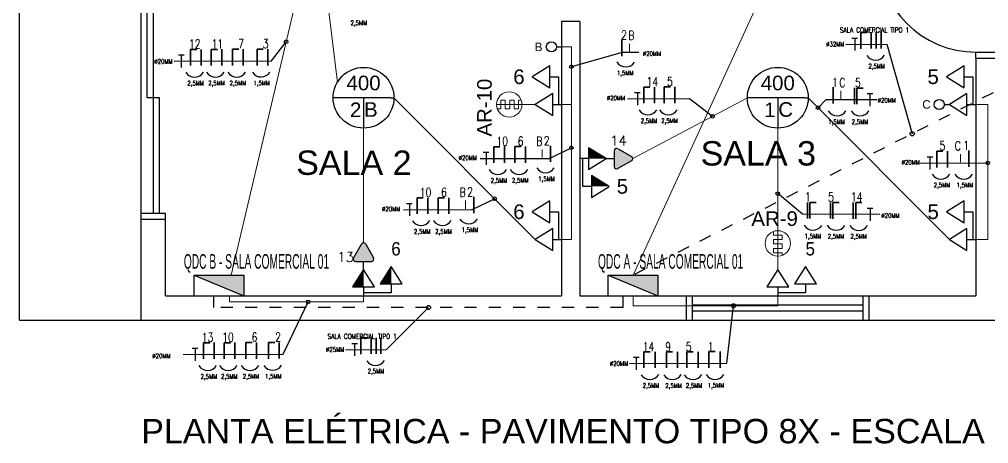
# Model space of a CAD drawing. Header units: metres. Extents: x 2999 to 3164, y 1641 to 1678.
# Drawn here: x 3023.15 to 3031.11, y 1668.47 to 1671.96 of the extents above; entities that cross this region are included whole.
import ezdxf
from ezdxf.enums import TextEntityAlignment as Align

# ---------------------------------------------------------------- set-up
doc = ezdxf.new("R2010")
doc.units = ezdxf.units.M
doc.linetypes.add('CONTORNO_QUADRO_T', pattern=[0.35, 0.2, -0.15])
doc.linetypes.add('DASHDOT', pattern=[1, 0.5, -0.25, 0, -0.25])
for name, color, linetype in [('ELE-TEXTO04', 4, 'CONTORNO_QUADRO_T'), ('ELETRODUTO EMBUTIDO LAJE PAREDE', 2, 'Continuous'), ('ELETRODUTO LUMINÁRIA', 3, 'Continuous'), ('ELETRODUTO TEXTO', 250, 'Continuous'), ('PAREDE', 4, 'Continuous'), ('PDF3_DI-Barramento Fase 3', 4, 'Continuous'), ('TOMADAS-ENERGIA', 1, 'Continuous'), ('VISTA', 251, 'Continuous')]:
    doc.layers.add(name, color=color, linetype=linetype)
for name, color, linetype, lineweight in [('ELETRODUTOS', 5, 'Continuous', 20), ('REDE ELETRICA', 7, 'Continuous', 9), ('TOMADAS', 20, 'Continuous', 13)]:
    doc.layers.add(name, color=color, linetype=linetype, lineweight=lineweight)
doc.styles.add('GYN_Carimbo_Página', font='arial.ttf', dxfattribs={"height": 0.6})
doc.styles.add('GYN_Dispositivos', font='arial.ttf', dxfattribs={"height": 0.2})
doc.styles.add('ROMAND', font='romand__.ttf', dxfattribs={"width": 0.75})
doc.styles.add('ROMANS', font='ROMANS.shx', dxfattribs={"width": 0.8, "height": 0.1})
doc.styles.get("Standard").update_dxf_attribs({"font": 'arial.ttf', "height": 0.2})

# ---------------------------------------------------------------- blocks, each defined once
blk = doc.blocks.new('*U62')
for p, q in [((-0.373, 0), (-0.416, 0)), ((0.373, 0), (-0.373, 0)), ((0, 0), (0, -0.373)), ((0.373, 0), (0.416, 0)), ((0, -0.373), (0, -0.416))]:
    blk.add_line(p, q)
blk.add_circle((0, 0), 0.416)
at = {"color": 7, "style": 'GYN_Dispositivos'}
blk.add_attdef('P', text='', height=0.2, dxfattribs=at).set_placement((0, 0.16), align=Align.BOTTOM_CENTER)
blk.add_attdef('CI', text='', height=0.2, dxfattribs=at).set_placement((-0.16, 0), align=Align.TOP_RIGHT)
blk.add_attdef('CM', text='', height=0.2, dxfattribs=at).set_placement((0.16, 0), align=Align.TOP_LEFT)
blk = doc.blocks.new('*U53')
for p, q in [((0, 0.36), (-0.15, 0.12)), ((0.15, 0.12), (0, 0.36)), ((-0.15, 0.12), (0.15, 0.12)), ((0, 0.12), (0, 0))]:
    blk.add_line(p, q)
at = {"layer": 'REDE ELETRICA', "style": 'GYN_Carimbo_Página'}
blk.add_attdef('CIRCUITO', text='', height=0.2, dxfattribs=at).set_placement((0, 0.542), align=Align.MIDDLE_CENTER)
blk = doc.blocks.new('*U54')
for points in [[(0, 0.36), (-0.075, 0.24), (0, 0.24)], [(0, 0.24), (-0.075, 0.24), (-0.15, 0.12), (0, 0.12)]]:
    blk.add_hatch(color=256).paths.add_polyline_path(points)
for p, q in [((0, 0.36), (-0.15, 0.12)), ((0.15, 0.12), (0, 0.36)), ((-0.15, 0.12), (0.15, 0.12)), ((0, 0.12), (0, 0))]:
    blk.add_line(p, q)
at = {"layer": 'REDE ELETRICA', "style": 'GYN_Carimbo_Página'}
blk.add_attdef('CIRCUITO', text='', height=0.2, dxfattribs=at).set_placement((0, 0.542), align=Align.MIDDLE_CENTER)
blk = doc.blocks.new('TEALT03')
for p, q in [((-1.62, 1.95), (-0.35, 4.14)), ((0.35, 4.14), (1.63, 1.92)), ((-1.3, 1.32), (1.28, 1.32)), ((0, 0), (0, 1.32))]:
    blk.add_line(p, q)
for centre, start, end in [((0, 3.97), 26.0479, 153.9521), ((-1.3, 1.71), 143.1332, 270.777), ((1.3, 1.71), 267.1811, 32.5689)]:
    blk.add_arc(centre, 0.393, start, end)
at = {"linetype": 'Continuous'}
for points in [[(-1.62, 1.95), (1.49, 1.37), (-0.35, 4.14)], [(-0.35, 4.14), (1.64, 1.52), (-0.21, 4.3)], [(1.64, 1.52), (-0.35, 4.14), (1.49, 1.37)], [(-0.21, 4.3), (1.69, 1.72), (0, 4.36)], [(1.69, 1.72), (-0.21, 4.3), (1.64, 1.52)], [(0, 4.36), (1.63, 1.92), (0.21, 4.3)], [(1.63, 1.92), (0, 4.36), (1.69, 1.72)], [(0.35, 4.14), (0.21, 4.3), (1.63, 1.92)], [(-1.69, 1.75), (1.28, 1.32), (-1.62, 1.95)], [(1.28, 1.32), (-1.69, 1.75), (-1.31, 1.32)], [(-1.66, 1.54), (-1.31, 1.32), (-1.69, 1.75)], [(1.49, 1.37), (-1.62, 1.95), (1.28, 1.32)], [(-1.31, 1.32), (-1.66, 1.54), (-1.51, 1.38)]]:
    blk.add_solid(points, dxfattribs=at)
at = {"style": 'ROMANS', "flags": 8}
for tag, p in [('020', (-4.82, 2.03)), ('001', (3.51, 2.07))]:
    blk.add_attdef(tag, text='', height=1.6, dxfattribs=at).set_placement(p, align=Align.MIDDLE_CENTER)
blk = doc.blocks.new('TomadaAr')
at = {"layer": 'TOMADAS', "ltscale": 3}
for p, q in [((-0.0363, 0.311), (-0.0363, 0.2816)), ((-0.0363, 0.2816), (0.0363, 0.2816)), ((-0.0363, 0.2453), (0.0363, 0.2453)), ((-0.0363, 0.2453), (-0.0363, 0.2089)), ((0, 0.3175), (0, 0)), ((0.0363, 0.2816), (0.0363, 0.2453)), ((-0.0363, 0.2089), (0.0363, 0.2089)), ((-0.0363, 0.1726), (0.0363, 0.1726)), ((-0.0363, 0.1726), (-0.0363, 0.1363)), ((0.0363, 0.2089), (0.0363, 0.1726)), ((-0.0363, 0.1363), (0.0363, 0.1363)), ((0.0363, 0.1363), (0.0363, 0.1157))]:
    blk.add_line(p, q, dxfattribs=at)
blk.add_circle((0, 0.2133), 0.1042, dxfattribs=at)
blk.add_attdef('AR-CI', text='', height=0.12).set_placement((-0.0261, 0.357), align=Align.CENTER)
blk = doc.blocks.new('Quadro terminal.')
blk.add_hatch(color=256).paths.add_polyline_path([(-0.34, 0.212), (0.34, -0.071), (0.34, 0.212)])
at = {"ltscale": 0.05}
for p, q in [((-0.34, -0.071), (-0.34, 0.212)), ((-0.34, 0.212), (0.34, 0.212)), ((-0.34, 0.212), (0.34, -0.071)), ((0.34, 0.212), (0.34, -0.071)), ((-0.34, -0.071), (0.34, -0.071))]:
    blk.add_line(p, q, dxfattribs=at)
at = {"layer": 'REDE ELETRICA', "style": 'GYN_Carimbo_Página'}
blk.add_attdef('CM', text='', height=0.2, rotation=360, dxfattribs=at).set_placement((-0.254, 0.238), align=Align.BOTTOM_LEFT)
blk = doc.blocks.new('*U50')
blk.add_line((0, 0.12), (0, 0))
blk.add_circle((0, 0.24), 0.12)
at = {"layer": 'REDE ELETRICA', "style": 'GYN_Carimbo_Página'}
blk.add_attdef('COMANDO', text='', height=0.2, dxfattribs=at).set_placement((0, 0.542), align=Align.MIDDLE_CENTER)

msp = doc.modelspace()

# ---------------------------------------------------------------- linework, layer by layer
msp.add_line((3023.1549, 1669.5473), (3023.1549, 1676.4773))
for points in [[(3023.1549, 1669.4873), (3023.1549, 1669.6073)], [(3023.1549, 1669.4873), (3024.1549, 1669.4873)]]:
    msp.add_lwpolyline(points)
at = {"layer": 'ELETRODUTO EMBUTIDO LAJE PAREDE', "linetype": 'DASHDOT', "ltscale": 0.005}
for p, q in [((3031.6824, 1671.6243), (3028.1924, 1669.8566)), ((3024.7484, 1669.6873), (3024.7484, 1669.5906)), ((3028.1076, 1669.6873), (3028.1076, 1669.5906)), ((3028.1076, 1669.5906), (3024.7484, 1669.5906))]:
    msp.add_line(p, q, dxfattribs=at)
at = {"layer": 'ELETRODUTO LUMINÁRIA'}
for p, q in [((3027.5806, 1671.4848), (3027.5806, 1671.2572)), ((3030.9806, 1671.4848), (3030.9806, 1671.2572)), ((3027.7792, 1670.5847), (3027.7792, 1670.8123)), ((3027.5806, 1670.3767), (3027.5806, 1670.1491)), ((3030.9806, 1670.3767), (3030.9806, 1670.1491)), ((3026.2075, 1669.7116), (3025.9799, 1669.7116)), ((3029.6075, 1669.7116), (3029.3799, 1669.7116))]:
    msp.add_line(p, q, dxfattribs=at)
at = {"layer": 'ELETRODUTO TEXTO', "linetype": 'Continuous', "ltscale": 0.005}
for p, q in [((3025.225, 1671.6146), (3025.3445, 1671.7722)), ((3030.2739, 1671.7525), (3030.4828, 1671.0167)), ((3028.1029, 1671.6835), (3027.6855, 1671.5671)), ((3028.6545, 1671.3048), (3028.8448, 1671.1607)), ((3029.7756, 1671.2956), (3029.7106, 1671.2309)), ((3027.5021, 1670.8145), (3027.6855, 1670.9025)), ((3029.5827, 1670.3565), (3029.3799, 1670.525)), ((3026.8726, 1670.395), (3027.056, 1670.483)), ((3025.3195, 1669.2067), (3025.5252, 1669.6362)), ((3026.1686, 1669.2458), (3026.5129, 1669.5906)), ((3028.9608, 1669.1322), (3029.0166, 1669.6046))]:
    msp.add_line(p, q, dxfattribs=at)
at = {"layer": 'ELETRODUTO TEXTO', "linetype": 'Continuous'}
for p, q in [((3029.938, 1671.7503), (3030.2739, 1671.7525)), ((3024.424, 1671.6124), (3025.225, 1671.6146)), ((3028.2382, 1671.6831), (3028.1026, 1671.6835)), ((3028.147, 1671.3026), (3028.6545, 1671.3048)), ((3030.1932, 1671.294), (3029.7756, 1671.2956)), ((3026.9373, 1670.8128), (3027.5024, 1670.8145)), ((3030.5498, 1670.7746), (3031.1039, 1670.7768)), ((3026.3078, 1670.3934), (3026.8729, 1670.395)), ((3030.2184, 1670.3548), (3029.5827, 1670.3565)), ((3025.8327, 1669.2436), (3026.1686, 1669.2458)), ((3024.4982, 1669.2054), (3025.3195, 1669.2067)), ((3028.1625, 1669.1308), (3028.9608, 1669.1322))]:
    msp.add_line(p, q, dxfattribs=at)
at = {"layer": 'ELETRODUTO TEXTO', "linetype": 'Continuous', "ltscale": 0.005}
for centre, radius in [((3025.3445, 1671.7722), 0.0149), ((3027.6855, 1671.5671), 0.0149), ((3029.7106, 1671.2309), 0.0149), ((3028.8448, 1671.1607), 0.0149), ((3030.4828, 1671.0167), 0.017), ((3027.6855, 1670.9025), 0.0149), ((3031.1039, 1670.7768), 0.0149), ((3029.3799, 1670.525), 0.0149), ((3027.056, 1670.483), 0.0149), ((3025.5252, 1669.6362), 0.0149), ((3026.5128, 1669.5906), 0.017), ((3029.0166, 1669.6046), 0.017)]:
    msp.add_circle(centre, radius, dxfattribs=at)
at = {"layer": 'ELETRODUTO TEXTO'}
for centre, start, end in [((3030.183, 1671.7052), 211.91936, 329.0111), ((3028.1322, 1671.6499), 210.9889, 328.08064), ((3024.5931, 1671.566), 211.91936, 329.0111), ((3024.7637, 1671.5665), 211.91936, 329.0111), ((3024.939, 1671.5669), 211.91936, 329.0111), ((3025.1392, 1671.5675), 211.91936, 329.0111), ((3028.3132, 1671.2567), 211.91936, 329.0111), ((3028.4818, 1671.2574), 211.91936, 329.0111), ((3029.8671, 1671.2487), 210.9889, 328.08064), ((3030.0552, 1671.2487), 210.9889, 328.08064), ((3027.0817, 1670.7672), 211.91936, 329.0111), ((3027.2564, 1670.7677), 211.91936, 329.0111), ((3027.4728, 1670.781), 211.91936, 329.0111), ((3030.7182, 1670.7294), 211.91936, 329.0111), ((3030.9062, 1670.7294), 211.91936, 329.0111), ((3026.4523, 1670.3478), 211.91936, 329.0111), ((3026.6269, 1670.3483), 211.91936, 329.0111), ((3026.8433, 1670.3615), 211.91936, 329.0111), ((3029.6685, 1670.3094), 210.9889, 328.08064), ((3029.8582, 1670.3089), 210.9889, 328.08064), ((3030.045, 1670.3084), 210.9889, 328.08064), ((3026.0778, 1669.1984), 211.91936, 329.0111), ((3024.7009, 1669.1581), 211.91936, 329.0111), ((3024.869, 1669.1584), 211.91936, 329.0111), ((3025.0473, 1669.159), 211.91936, 329.0111), ((3025.2337, 1669.1596), 211.91936, 329.0111), ((3028.33, 1669.0835), 211.91936, 329.0111), ((3028.5152, 1669.0831), 211.91936, 329.0111), ((3028.6836, 1669.0836), 211.91936, 329.0111), ((3028.8636, 1669.0849), 211.91936, 329.0111)]:
    msp.add_arc(centre, 0.0848, start, end, dxfattribs=at)
at = {"layer": 'ELETRODUTOS'}
for p, q in [((3024.8921, 1669.8566), (3025.9799, 1674.4629)), ((3025.7648, 1671.4386), (3025.6075, 1672.7213)), ((3027.6049, 1671.7296), (3027.6855, 1671.7296)), ((3027.6855, 1671.2572), (3027.6855, 1671.7296)), ((3026.2294, 1671.3123), (3027.3889, 1670.1491)), ((3029.1304, 1671.3123), (3028.1889, 1670.8123)), ((3029.6294, 1671.3123), (3030.7889, 1670.1491)), ((3027.6049, 1671.2572), (3027.6855, 1671.2572)), ((3027.6855, 1670.1491), (3027.6855, 1671.2572)), ((3031.0049, 1671.2572), (3031.1039, 1671.2572)), ((3031.1039, 1670.1491), (3031.1039, 1671.2572)), ((3025.9799, 1670.1213), (3025.9799, 1671.0629)), ((3029.3799, 1670.2208), (3029.3799, 1671.0629)), ((3027.6049, 1670.1491), (3027.6855, 1670.1491)), ((3031.0049, 1670.1491), (3031.1039, 1670.1491)), ((3028.1924, 1669.6873), (3028.1924, 1669.6046)), ((3029.3799, 1669.6873), (3029.3799, 1669.6046)), ((3028.1924, 1669.6046), (3029.3799, 1669.6046))]:
    msp.add_line(p, q, dxfattribs=at)
at = {"layer": 'ELETRODUTOS', "linetype": 'Continuous', "ltscale": 0.005}
for p, q in [((3028.1924, 1669.8566), (3029.3799, 1672.4467)), ((3024.8784, 1669.6873), (3024.8784, 1669.6362)), ((3024.8784, 1669.6362), (3025.9799, 1669.6362)), ((3025.9799, 1669.6873), (3025.9799, 1669.6362))]:
    msp.add_line(p, q, dxfattribs=at)
at = {"layer": 'PAREDE'}
for p, q in [((3027.6049, 1671.9373), (3027.6049, 1669.6873)), ((3027.7549, 1671.9373), (3027.6049, 1671.9373)), ((3027.7549, 1671.9373), (3027.7549, 1669.6873)), ((3024.3549, 1669.6873), (3027.6049, 1669.6873)), ((3027.7549, 1669.6873), (3028.6299, 1669.6873)), ((3028.6299, 1669.4873), (3028.6299, 1669.6873)), ((3030.1299, 1669.6873), (3031.0049, 1669.6873)), ((3030.1299, 1669.4873), (3030.1299, 1669.6873)), ((3024.1549, 1669.4873), (3028.6299, 1669.4873)), ((3030.1299, 1669.4873), (3034.7799, 1669.4873))]:
    msp.add_line(p, q, dxfattribs=at)
at = {"layer": 'PAREDE', "linetype": 'Continuous'}
for p, q in [((3031.0049, 1671.6373), (3031.0049, 1669.6873)), ((3031.0049, 1671.6373), (3031.2049, 1671.6373)), ((3024.1549, 1669.4873), (3024.1549, 1670.3123)), ((3024.3549, 1670.3123), (3024.1549, 1670.3123)), ((3024.3549, 1669.6873), (3024.3549, 1670.3123))]:
    msp.add_line(p, q, dxfattribs=at)
at = {"layer": 'VISTA', "linetype": 'Continuous'}
for p, q in [((3024.1549, 1670.3123), (3024.1549, 1672.3123)), ((3024.2049, 1671.3123), (3024.2049, 1672.2623)), ((3024.2549, 1670.3623), (3024.2549, 1672.2623)), ((3031.0049, 1671.6373), (3031.0049, 1671.6873)), ((3031.0049, 1671.6873), (3031.2049, 1671.6873)), ((3024.3049, 1671.3123), (3024.2049, 1671.3123)), ((3024.3049, 1670.3623), (3024.3049, 1671.3123)), ((3024.1549, 1670.3123), (3024.1549, 1670.3623)), ((3024.3549, 1670.3623), (3024.1549, 1670.3623)), ((3024.3549, 1670.3123), (3024.3549, 1670.3623))]:
    msp.add_line(p, q, dxfattribs=at)
at = {"layer": 'VISTA'}
for p, q in [((3028.6299, 1669.6873), (3030.1299, 1669.6873)), ((3028.6799, 1669.4873), (3028.6799, 1669.6873)), ((3030.0799, 1669.4873), (3030.0799, 1669.6873)), ((3028.6799, 1669.6123), (3030.0799, 1669.6123)), ((3028.6799, 1669.5623), (3030.0799, 1669.5623)), ((3028.6299, 1669.4873), (3030.1299, 1669.4873))]:
    msp.add_line(p, q, dxfattribs=at)
at = {"layer": 'VISTA', "linetype": 'Continuous'}
msp.add_arc((3031.0049, 1672.4873), 0.8, 180, 270, dxfattribs=at)

# ---------------------------------------------------------------- block references
at = {"layer": 'ELETRODUTO LUMINÁRIA'}
ref = msp.add_blockref('*U50', (3027.6049, 1671.7296), dxfattribs=dict(at, xscale=0.3470493322652681, yscale=0.3470493322652681, zscale=0.3470493322652681, rotation=90))
ref.add_attrib('COMANDO', 'B', dxfattribs={"layer": 'REDE ELETRICA', "height": 0.0694, "style": 'GYN_Carimbo_Página'}).set_placement((3027.4168, 1671.7296), align=Align.MIDDLE_CENTER)
ref = msp.add_blockref('*U62', (3025.9799, 1671.3123), dxfattribs=dict(at, xscale=0.6000000000000001, yscale=0.6000000000000001, zscale=0.6000000000000001))
ref.add_attrib('P', '400', dxfattribs={"layer": '0', "color": 7, "height": 0.12, "style": 'GYN_Dispositivos'}).set_placement((3025.9799, 1671.3376), align=Align.BOTTOM_CENTER)
ref.add_attrib('CI', '2', dxfattribs={"layer": '0', "color": 7, "height": 0.12, "style": 'GYN_Dispositivos'}).set_placement((3025.9617, 1671.2733), align=Align.TOP_RIGHT)
ref.add_attrib('CM', 'B', dxfattribs={"layer": '0', "color": 7, "height": 0.12, "style": 'GYN_Dispositivos'}).set_placement((3025.984, 1671.276), align=Align.TOP_LEFT)
ref = msp.add_blockref('*U53', (3027.5806, 1671.4848), dxfattribs=dict(at, xscale=0.6000000000000001, yscale=0.6000000000000001, zscale=0.6000000000000001, rotation=90))
ref.add_attrib('CIRCUITO', '6', dxfattribs={"layer": 'REDE ELETRICA', "height": 0.12, "style": 'GYN_Carimbo_Página'}).set_placement((3027.2553, 1671.4848), align=Align.MIDDLE_CENTER)
ref = msp.add_blockref('*U62', (3029.3799, 1671.3123), dxfattribs=dict(at, xscale=0.6000000000000001, yscale=0.6000000000000001, zscale=0.6000000000000001))
ref.add_attrib('P', '400', dxfattribs={"layer": '0', "color": 7, "height": 0.12, "style": 'GYN_Dispositivos'}).set_placement((3029.3799, 1671.3376), align=Align.BOTTOM_CENTER)
ref.add_attrib('CI', '1', dxfattribs={"layer": '0', "color": 7, "height": 0.12, "style": 'GYN_Dispositivos'}).set_placement((3029.3617, 1671.2733), align=Align.TOP_RIGHT)
ref.add_attrib('CM', 'C', dxfattribs={"layer": '0', "color": 7, "height": 0.12, "style": 'GYN_Dispositivos'}).set_placement((3029.384, 1671.276), align=Align.TOP_LEFT)
ref = msp.add_blockref('*U53', (3030.9806, 1671.4848), dxfattribs=dict(at, xscale=0.6000000000000001, yscale=0.6000000000000001, zscale=0.6000000000000001, rotation=90))
ref.add_attrib('CIRCUITO', '5', dxfattribs={"layer": 'REDE ELETRICA', "height": 0.12, "style": 'GYN_Carimbo_Página'}).set_placement((3030.6553, 1671.4848), align=Align.MIDDLE_CENTER)
at = {"layer": 'ELETRODUTO LUMINÁRIA', "xscale": 0.6000000000000001, "yscale": 0.6000000000000001, "zscale": 0.6000000000000001}
for name, p, rotation in [('*U53', (3027.6049, 1671.2572), 90), ('*U53', (3031.0049, 1671.2572), 90), ('*U54', (3027.7549, 1670.8123), 270), ('*U53', (3027.6049, 1670.1491), 90), ('*U53', (3031.0049, 1670.1491), 90)]:
    msp.add_blockref(name, p, dxfattribs=dict(at, rotation=rotation))
at = {"layer": 'ELETRODUTO LUMINÁRIA'}
ref = msp.add_blockref('*U50', (3030.7889, 1671.2572), dxfattribs=dict(at, xscale=0.3470493322652681, yscale=0.3470493322652681, zscale=0.3470493322652681, rotation=90))
ref.add_attrib('COMANDO', 'C', dxfattribs={"layer": 'REDE ELETRICA', "height": 0.0694, "style": 'GYN_Carimbo_Página'}).set_placement((3030.6008, 1671.2572), align=Align.MIDDLE_CENTER)
ref = msp.add_blockref('*U54', (3027.7792, 1670.5847), dxfattribs=dict(at, xscale=0.6000000000000001, yscale=0.6000000000000001, zscale=0.6000000000000001, rotation=270))
ref.add_attrib('CIRCUITO', '5', dxfattribs={"layer": 'REDE ELETRICA', "height": 0.12, "style": 'GYN_Carimbo_Página'}).set_placement((3028.1045, 1670.5847), align=Align.MIDDLE_CENTER)
ref = msp.add_blockref('*U53', (3027.5806, 1670.3767), dxfattribs=dict(at, xscale=0.6000000000000001, yscale=0.6000000000000001, zscale=0.6000000000000001, rotation=90))
ref.add_attrib('CIRCUITO', '6', dxfattribs={"layer": 'REDE ELETRICA', "height": 0.12, "style": 'GYN_Carimbo_Página'}).set_placement((3027.2553, 1670.3767), align=Align.MIDDLE_CENTER)
ref = msp.add_blockref('*U53', (3030.9806, 1670.3767), dxfattribs=dict(at, xscale=0.6000000000000001, yscale=0.6000000000000001, zscale=0.6000000000000001, rotation=90))
ref.add_attrib('CIRCUITO', '5', dxfattribs={"layer": 'REDE ELETRICA', "height": 0.12, "style": 'GYN_Carimbo_Página'}).set_placement((3030.6553, 1670.3767), align=Align.MIDDLE_CENTER)
ref = msp.add_blockref('*U54', (3026.2075, 1669.7116), dxfattribs=dict(at, xscale=0.6000000000000001, yscale=0.6000000000000001, zscale=0.6000000000000001))
ref.add_attrib('CIRCUITO', '6', dxfattribs={"layer": 'REDE ELETRICA', "height": 0.1092, "style": 'GYN_Carimbo_Página', "width": 0.910156}).set_placement((3026.2075, 1670.0724), align=Align.MIDDLE_LEFT)
ref = msp.add_blockref('*U53', (3029.6075, 1669.7116), dxfattribs=dict(at, xscale=0.6000000000000001, yscale=0.6000000000000001, zscale=0.6000000000000001))
ref.add_attrib('CIRCUITO', '5', dxfattribs={"layer": 'REDE ELETRICA', "height": 0.1092, "style": 'GYN_Carimbo_Página', "width": 0.910156}).set_placement((3029.6075, 1670.0724), align=Align.MIDDLE_LEFT)
ref = msp.add_blockref('Quadro terminal.', (3024.7929, 1669.7297), dxfattribs=dict(at, xscale=0.6000000000000001, yscale=0.6000000000000001, zscale=0.6000000000000001))
ref.add_attrib('CM', 'QDC B - SALA COMERCIAL 01', dxfattribs={"layer": 'REDE ELETRICA', "height": 0.12, "rotation": 360, "style": 'GYN_Carimbo_Página', "width": 0.5}).set_placement((3024.5046, 1669.8727), align=Align.BOTTOM_LEFT)
ref = msp.add_blockref('Quadro terminal.', (3028.1924, 1669.7297), dxfattribs=dict(at, xscale=0.6000000000000001, yscale=0.6000000000000001, zscale=0.6000000000000001))
ref.add_attrib('CM', 'QDC A - SALA COMERCIAL 01', dxfattribs={"layer": 'REDE ELETRICA', "height": 0.12, "rotation": 360, "style": 'GYN_Carimbo_Página', "width": 0.5}).set_placement((3027.9042, 1669.8727), align=Align.BOTTOM_LEFT)
at = {"layer": 'ELETRODUTO LUMINÁRIA', "xscale": 0.6000000000000001, "yscale": 0.6000000000000001, "zscale": 0.6000000000000001}
for name, p in [('*U54', (3025.9799, 1669.6873)), ('*U53', (3029.3799, 1669.6873))]:
    msp.add_blockref(name, p, dxfattribs=at)
at = {"layer": 'PDF3_DI-Barramento Fase 3'}
ref = msp.add_blockref('TomadaAr', (3027.3889, 1671.2572), dxfattribs=dict(at, rotation=90))
ref.add_attrib('AR-CI', 'AR-10', dxfattribs={"layer": '0', "color": 7, "height": 0.12, "rotation": 90}).set_placement((3027.0319, 1671.2311), align=Align.CENTER)
ref = msp.add_blockref('TomadaAr', (3029.3799, 1669.9033), dxfattribs=at)
ref.add_attrib('AR-CI', 'AR-9', dxfattribs={"layer": '0', "color": 7, "height": 0.12}).set_placement((3029.3538, 1670.2603), align=Align.CENTER)
at = {"layer": 'TOMADAS-ENERGIA'}
ref = msp.add_blockref('TEALT03', (3027.9709, 1670.8123), dxfattribs=dict(at, xscale=0.04999999999999999, yscale=0.04999999999999999, zscale=0.04999999999999999, rotation=270))
ref.add_attrib('020', '14', dxfattribs={"layer": '0', "height": 0.08, "style": 'ROMANS'}).set_placement((3028.0725, 1670.9597), align=Align.MIDDLE_CENTER)
ref = msp.add_blockref('TEALT03', (3025.9799, 1669.9033), dxfattribs=dict(at, xscale=0.04999999999999999, yscale=0.04999999999999999, zscale=0.04999999999999999))
ref.add_attrib('020', '13', dxfattribs={"layer": '0', "height": 0.08, "style": 'ROMANS'}).set_placement((3025.8326, 1670.005), align=Align.MIDDLE_CENTER)

# ---------------------------------------------------------------- texts
for s, p in [('SALA 3', (3028.7463, 1670.7559)), ('SALA 2', (3025.4268, 1670.6792))]:
    msp.add_text(s, height=0.2).set_placement(p)
at = {"layer": 'ELE-TEXTO04', "linetype": 'Continuous', "ltscale": 0.005, "insert": (3024.1549, 1668.6758), "char_height": 0.2, "attachment_point": 1}
msp.add_mtext_dynamic_manual_height_columns('PLANTA ELÉTRICA - PAVIMENTO TIPO 8X - ESCALA 1:20', width=16.399357, gutter_width=1, heights=[0], dxfattribs=at)
at = {"layer": 'ELETRODUTO TEXTO', "style": 'ROMAND', "width": 0.75}
for s, height, p in [('2,5MM', 0.03685, (3025.8733, 1671.8976)), ('2', 0.0737, (3028.094, 1671.7686, -0.1692)), ('B', 0.0737, (3028.1534, 1671.7657, -0.1692)), ('SALA COMERCIAL TIPO 1', 0.04, (3029.8897, 1671.8366)), ('12', 0.07371, (3024.5465, 1671.6954)), ('11', 0.07371, (3024.7327, 1671.6958)), ('7', 0.0737, (3024.9513, 1671.6963)), ('3', 0.0737, (3025.1527, 1671.6968)), ('T', 0.1032, (3029.9849, 1671.6684)), ('%%C20MM', 0.03685, (3028.2723, 1671.6454)), ('%%C32MM', 0.03685, (3029.7766, 1671.7223)), ('%%C20MM', 0.03685, (3024.263, 1671.5801)), ('T', 0.1032, (3024.4565, 1671.5292)), ('1,5MM', 0.03685, (3028.0596, 1671.4866)), ('2,5MM', 0.03685, (3030.1244, 1671.5419)), ('14', 0.07371, (3028.3027, 1671.386)), ('5', 0.0737, (3028.4713, 1671.3868)), ('1', 0.0737, (3029.8261, 1671.3806, -0.1692)), ('C', 0.0737, (3029.8856, 1671.3776, -0.1692)), ('5', 0.0737, (3030.014, 1671.3781)), ('2,5MM', 0.03685, (3024.5344, 1671.4027)), ('2,5MM', 0.03685, (3024.7051, 1671.4032)), ('2,5MM', 0.03685, (3024.8804, 1671.4036)), ('1,5MM', 0.03685, (3025.0763, 1671.4042)), ('%%C20MM', 0.03685, (3027.9767, 1671.2804)), ('T', 0.1032, (3028.2008, 1671.22)), ('T', 0.1032, (3030.1091, 1671.212)), ('%%C20MM', 0.03685, (3030.1996, 1671.2612)), ('2,5MM', 0.03685, (3028.2545, 1671.0934)), ('2,5MM', 0.03685, (3028.4231, 1671.0941)), ('1,5MM', 0.03685, (3029.7945, 1671.0854)), ('2,5MM', 0.03685, (3029.9868, 1671.0854)), ('10', 0.07371, (3027.0709, 1670.8966)), ('6', 0.0737, (3027.2456, 1670.8971)), ('B', 0.0737, (3027.397, 1670.8967, -0.1692)), ('2', 0.0737, (3027.4597, 1670.8996, -0.1692)), ('5', 0.0737, (3030.7077, 1670.8588)), ('C', 0.0737, (3030.8328, 1670.8584, -0.1692)), ('1', 0.0737, (3030.903, 1670.8613, -0.1692)), ('%%C20MM', 0.03685, (3026.7605, 1670.7891)), ('T', 0.1032, (3026.9589, 1670.7308)), ('T', 0.1032, (3030.6023, 1670.6927)), ('%%C20MM', 0.03685, (3030.3964, 1670.7524)), ('1,5MM', 0.03685, (3027.4141, 1670.6176)), ('2,5MM', 0.03685, (3027.0231, 1670.6039)), ('2,5MM', 0.03685, (3027.1978, 1670.6044)), ('2,5MM', 0.03685, (3030.6595, 1670.5661)), ('1,5MM', 0.03685, (3030.8476, 1670.5661)), ('10', 0.07371, (3026.4414, 1670.4771)), ('6', 0.0737, (3026.6161, 1670.4776)), ('B', 0.0737, (3026.7675, 1670.4772, -0.1692)), ('2', 0.0737, (3026.8303, 1670.4802, -0.1692)), ('1', 0.0737, (3029.6034, 1670.4387)), ('5', 0.0737, (3029.793, 1670.4382)), ('14', 0.07371, (3029.9799, 1670.4377)), ('T', 0.1032, (3026.3294, 1670.3113)), ('%%C20MM', 0.03685, (3026.131, 1670.3696)), ('T', 0.1032, (3030.1114, 1670.2715)), ('%%C20MM', 0.03685, (3030.2298, 1670.3154)), ('2,5MM', 0.03685, (3026.3936, 1670.1844)), ('2,5MM', 0.03685, (3026.5683, 1670.1849)), ('1,5MM', 0.03685, (3026.7847, 1670.1982)), ('1,5MM', 0.03685, (3029.6002, 1670.146)), ('2,5MM', 0.03685, (3029.7898, 1670.1455)), ('2,5MM', 0.03685, (3029.9766, 1670.145)), ('13', 0.07371, (3024.6517, 1669.2875)), ('10', 0.07371, (3024.8198, 1669.2877)), ('6', 0.0737, (3025.0608, 1669.2883)), ('2', 0.0737, (3025.2546, 1669.2889)), ('SALA COMERCIAL TIPO 1', 0.04, (3025.6836, 1669.3213)), ('T', 0.1032, (3024.5702, 1669.1213)), ('%%C25MM', 0.03685, (3025.6713, 1669.2156)), ('T', 0.1032, (3025.8796, 1669.1617)), ('14', 0.07371, (3028.2713, 1669.2093)), ('9', 0.0737, (3028.4564, 1669.2088)), ('5', 0.0737, (3028.6249, 1669.2094)), ('1', 0.0737, (3028.8049, 1669.2106)), ('%%C20MM', 0.03685, (3024.2461, 1669.1634)), ('%%C20MM', 0.03685, (3028.0017, 1669.1008)), ('T', 0.1032, (3028.1914, 1669.0488)), ('2,5MM', 0.03685, (3026.0136, 1669.0377)), ('2,5MM', 0.03685, (3024.6422, 1668.9948)), ('2,5MM', 0.03685, (3024.8103, 1668.9951)), ('2,5MM', 0.03685, (3024.9887, 1668.9957)), ('1,5MM', 0.03685, (3025.1708, 1668.9963)), ('2,5MM', 0.03685, (3028.2713, 1668.9202)), ('2,5MM', 0.03685, (3028.4565, 1668.9197)), ('2,5MM', 0.03685, (3028.625, 1668.9203)), ('1,5MM', 0.03685, (3028.8049, 1668.9215))]:
    msp.add_text(s, height=height, dxfattribs=at).set_placement(p, align=Align.BOTTOM_LEFT)
for height, p in [(0.1327, (3028.1156, 1671.8264)), (0.1327, (3030.1634, 1671.8886)), (0.1327, (3030.2058, 1671.8888)), (0.1327, (3030.2451, 1671.8889)), (0.1327, (3024.664, 1671.7495)), (0.1327, (3024.8347, 1671.7499)), (0.1327, (3025.0099, 1671.7504)), (0.1327, (3025.2101, 1671.7509)), (0.0663, (3028.1718, 1671.776, -0.1692)), (0.1327, (3028.3841, 1671.4402)), (0.1327, (3028.5527, 1671.4409)), (0.1327, (3029.8503, 1671.4383)), (0.1327, (3030.0268, 1671.4322)), (0.0663, (3029.9065, 1671.388, -0.1692)), (0.1327, (3027.1527, 1670.9507)), (0.1327, (3027.3273, 1670.9512)), (0.1327, (3027.5319, 1670.9574)), (0.0663, (3027.4545, 1670.907, -0.1692)), (0.1327, (3030.7891, 1670.9129)), (0.0663, (3030.8881, 1670.8687, -0.1692)), (0.1327, (3030.9656, 1670.919)), (0.1327, (3026.5232, 1670.5312)), (0.1327, (3026.6979, 1670.5317)), (0.0663, (3026.825, 1670.4875, -0.1692)), (0.1327, (3026.9025, 1670.5379)), (0.1327, (3029.6402, 1670.4928)), (0.1327, (3029.8298, 1670.4923)), (0.1327, (3030.0166, 1670.4918)), (0.1327, (3026.0582, 1669.3819)), (0.1327, (3026.1006, 1669.382)), (0.1327, (3026.1398, 1669.3822)), (0.1327, (3024.7718, 1669.3416)), (0.1327, (3024.9399, 1669.3419)), (0.1327, (3025.1182, 1669.3424)), (0.1327, (3025.3046, 1669.3431)), (0.1327, (3028.3894, 1669.2672)), (0.1327, (3028.5746, 1669.2668)), (0.1327, (3028.743, 1669.2673)), (0.1327, (3028.923, 1669.2686))]:
    msp.add_text('I', height=height, rotation=180, dxfattribs=at).set_placement(p, align=Align.BOTTOM_LEFT)
at = {"layer": 'ELETRODUTO TEXTO', "style": 'ROMAND', "text_generation_flag": 2, "width": 0.75}
for p in [(3030.0452, 1671.8873), (3024.5423, 1671.749), (3024.713, 1671.7495), (3024.8882, 1671.7499), (3025.0884, 1671.7505), (3028.2624, 1671.4397), (3028.431, 1671.4404), (3030.0123, 1671.4317), (3027.031, 1670.9502), (3027.2056, 1670.9507), (3030.6674, 1670.9124), (3026.4015, 1670.5307), (3026.5762, 1670.5313), (3029.6257, 1670.4923), (3029.8153, 1670.4918), (3030.0022, 1670.4913), (3025.94, 1669.3806), (3024.6501, 1669.3411), (3024.8182, 1669.3414), (3024.9965, 1669.342), (3025.1829, 1669.3426), (3028.6166, 1669.2668), (3028.7966, 1669.2681), (3028.263, 1669.2667), (3028.4481, 1669.2663)]:
    msp.add_text('L', height=0.1327, rotation=180, dxfattribs=at).set_placement(p, align=Align.BOTTOM_LEFT)

doc.saveas('drawing.dxf')
